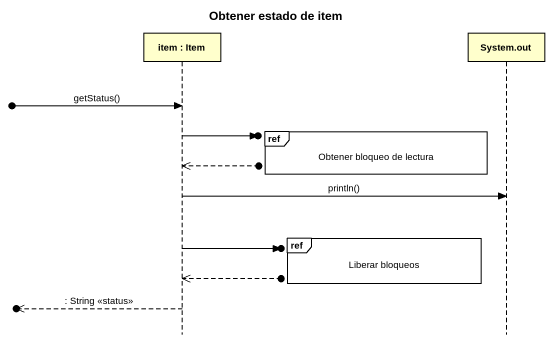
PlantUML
@startuml
title Obtener estado de item
hide footbox
participant "item : Item" as item
participant "System.out" as System_out

[o-> item : getStatus()
ref over System_out : Obtener bloqueo de lectura
item ->o]
item <<--o]
item -> System_out : println()
ref over System_out : Liberar bloqueos
item ->o]
item <<--o]
[o<<-- item : : String <<status>>
@enduml
